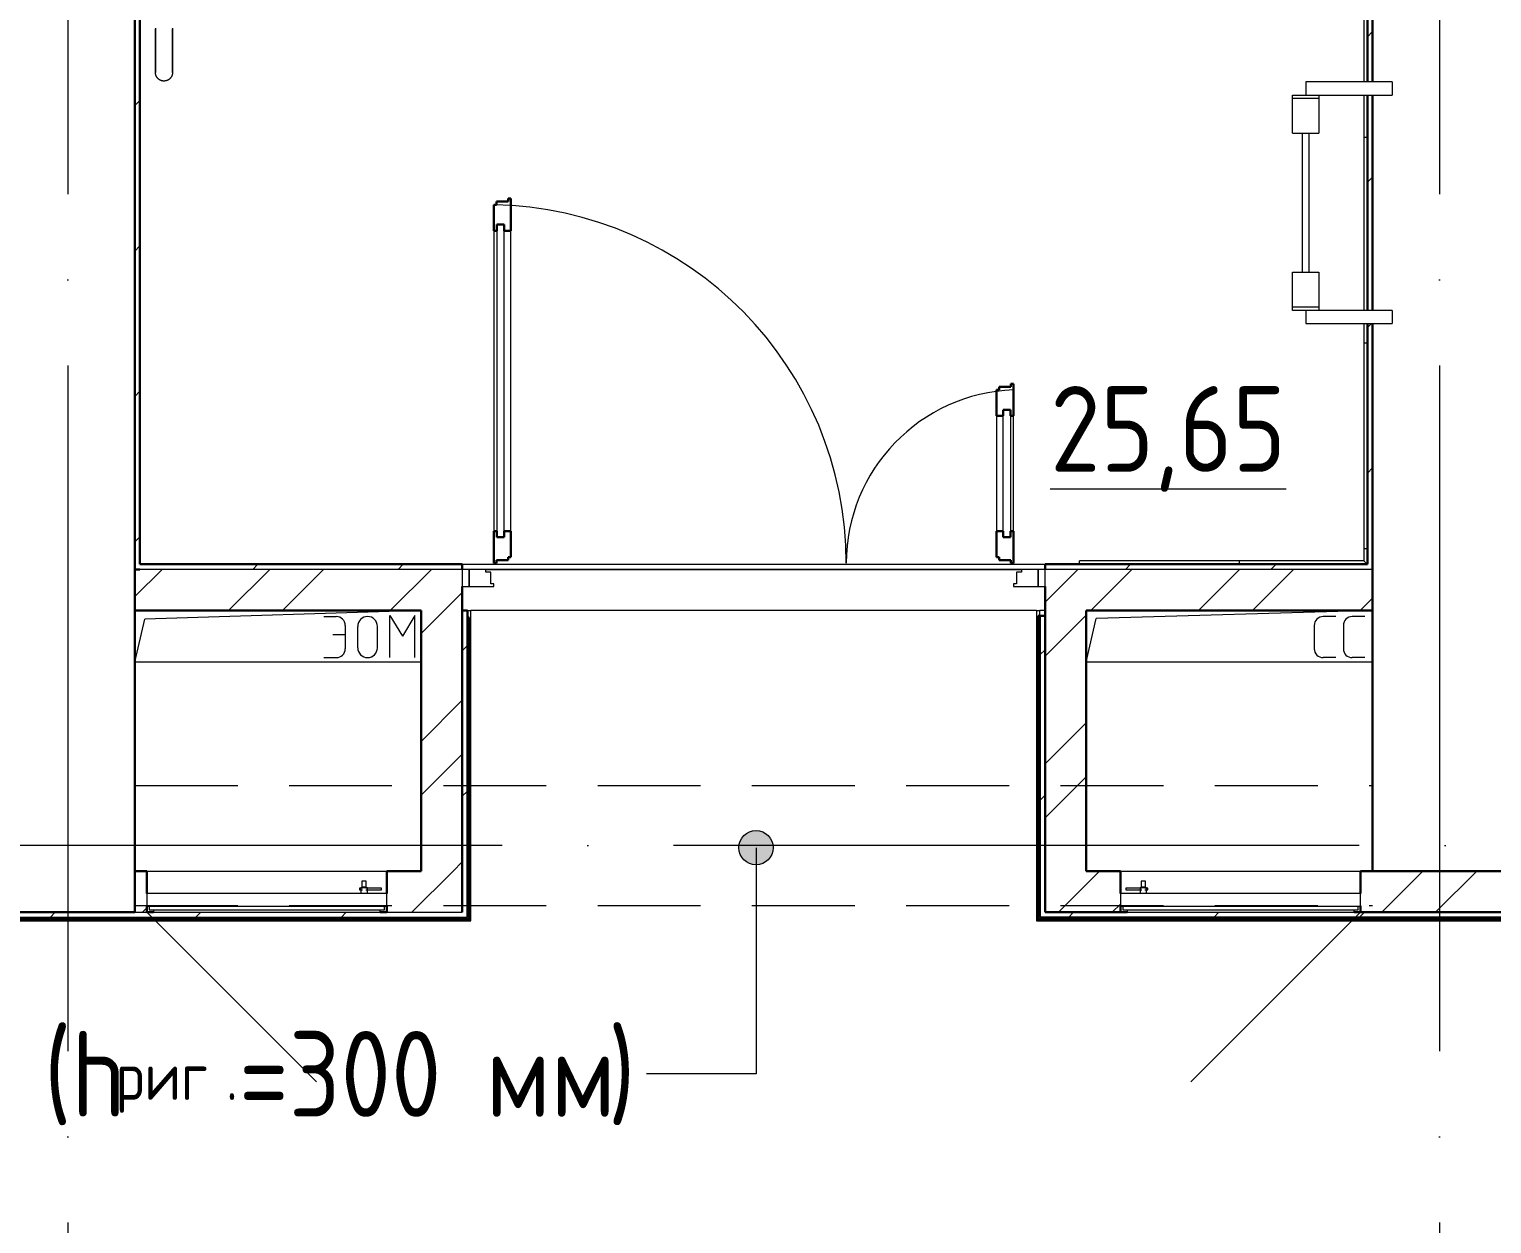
# Model space of a CAD drawing. Header units: millimetres. Extents: x -88595 to 880822, y -1054509 to -148035.
# Drawn here: x 427750 to 432016, y -275356 to -271871 of the extents above; entities that cross this region are included whole.
import ezdxf

# ---------------------------------------------------------------- set-up
doc = ezdxf.new("R2010")
doc.units = ezdxf.units.MM
doc.linetypes.add('ADSK_Линия сетки', pattern=[25, 20, -2.5, 0, -2.5])
doc.linetypes.add('ADSK_Сверху', pattern=[4.5, 3, -1.5])
for name, color, linetype, lineweight in [('Аннотация', 7, 'Continuous', 20), ('Двери', 7, 'Continuous', 9), ('Лестницы', 7, 'Continuous', 9), ('Линии', 7, 'Continuous', 9), ('Марки помещений', 7, 'Continuous', 20), ('Оборудование', 7, 'Continuous', 18), ('Ограждение', 7, 'Continuous', 9), ('Оси', 7, 'Continuous', 9), ('Перекрытие', 7, 'Continuous', 18), ('Стены внутренние', 7, 'Continuous', 18), ('Стены наружные', 7, 'Continuous', 18), ('Стены штриховка', 7, 'Continuous', 9)]:
    doc.layers.add(name, color=color, linetype=linetype, lineweight=lineweight)
doc.layers.add('Двери открывание', color=7, linetype='Continuous', lineweight=9, true_color=0xc0c0c0)
doc.styles.add('GOST Common_2', font='GOST_Common.ttf', dxfattribs={"width": 0.9, "height": 350})
doc.styles.add('GOST Common_3', font='GOST_Common.ttf', dxfattribs={"width": 0.9, "height": 2.5})
pattern_1 = [(0, (429479.9, 663813.6), (0, 600), []), (90, (429479.9, 663813.6), (-600, 4e-14), [])]

# ---------------------------------------------------------------- blocks, each defined once
blk = doc.blocks.new('3 этаж')
at = {"layer": 'Аннотация', "lineweight": 9}
h = blk.add_hatch(color=256, dxfattribs=at)
edge = h.paths.add_edge_path()
edge.add_arc((441750.7, 652167.1), 50, 0, 360)
at = {"layer": 'Ограждение'}
h = blk.add_hatch(dxfattribs=at)
h.set_pattern_fill('FP_24', color=256, style=0, pattern_type=2)
h.set_pattern_definition(pattern_1)
h.paths.add_polyline_path([(443533.9, 652993.9), (443533.9, 653696.7), (443523.9, 653696.7), (443523.9, 653003.9)])
h.paths.add_polyline_path([(443533.9, 653734.8), (443533.9, 654363), (443523.9, 654363), (443523.9, 653734.8)])
h.paths.add_polyline_path([(443523.9, 654401.1), (443533.9, 654401.1), (443533.9, 654928.9), (443523.9, 654928.9), (443523.9, 654834.1)])
h = blk.add_hatch(dxfattribs=at)
h.set_pattern_fill('FP_25', color=256, style=0, pattern_type=2)
h.set_pattern_definition(pattern_1)
h.paths.add_polyline_path([(442693.9, 652993.9), (443533.9, 652993.9), (443523.9, 653003.9), (442693.9, 653003.9)])
at = {"lineweight": 18}
for p, q in [((439938.9, 652708.9), (439968.5, 652833.9)), ((440773.9, 652858.9), (439968.5, 652833.9)), ((440489.9, 652841.6), (440526.4, 652841.6)), ((440682.9, 652844.2), (440719.5, 652784.2)), ((440682.9, 652721.6), (440682.9, 652844.2)), ((440756, 652844.2), (440719.5, 652784.2)), ((440756, 652721.6), (440756, 652844.2)), ((442713.9, 652708.9), (442742.9, 652836)), ((443548.9, 652858.9), (442742.9, 652836)), ((443441.4, 652841.6), (443404.9, 652841.6)), ((443526.4, 652841.6), (443489.9, 652841.6)), ((440516, 652789.4), (440552.5, 652789.4)), ((440552.5, 652815.5), (440552.5, 652747.7)), ((440589, 652750.3), (440589, 652812.9)), ((440646.4, 652750.3), (440646.4, 652812.9)), ((443378.8, 652815.5), (443378.8, 652747.7)), ((443463.8, 652815.5), (443463.8, 652747.7)), ((440773.9, 652708.9), (439938.9, 652708.9)), ((440489.9, 652721.6), (440526.4, 652721.6)), ((443548.9, 652708.9), (442713.9, 652708.9)), ((443441.4, 652721.6), (443404.9, 652721.6)), ((443526.4, 652721.6), (443489.9, 652721.6))]:
    blk.add_line(p, q, dxfattribs=at)
for centre, radius, start, end in [((440526.4, 652815.5), 26.1, 0, 90), ((440617.7, 652812.9), 28.7, 0, 180), ((443404.9, 652815.5), 26.1, 90, 180), ((443489.9, 652815.5), 26.1, 90, 180), ((440526.4, 652747.7), 26.1, 270, 0), ((440617.7, 652750.3), 28.7, 180, 0), ((443404.9, 652747.7), 26.1, 180, 270), ((443489.9, 652747.7), 26.1, 180, 270)]:
    blk.add_arc(centre, radius, start, end, dxfattribs=at)
at = {"layer": 'Аннотация', "lineweight": 9}
for p, q in [((441750.7, 652167.1), (441750.7, 651507.2)), ((441438, 651507.2), (441431.6, 651507.2)), ((441750.7, 651507.2), (441438, 651507.2))]:
    blk.add_line(p, q, dxfattribs=at)
blk.add_circle((441750.7, 652167.1), 50, dxfattribs=at)
at = {"layer": 'Двери', "lineweight": 30}
for p, q in [((441035.9, 654060.9), (441027.9, 654060.9)), ((441027.9, 654060.9), (441027.9, 654051.9)), ((441035.9, 653966.9), (441035.9, 654060.9)), ((440993.9, 654042.9), (440985.9, 654042.9)), ((440985.9, 654042.9), (440985.9, 653966.9)), ((441027.9, 654051.9), (440993.9, 654051.9)), ((440993.9, 654051.9), (440993.9, 654042.9)), ((440994.9, 653984.9), (440994.9, 653966.9)), ((441015.9, 653984.9), (440994.9, 653984.9)), ((441015.9, 653966.9), (441015.9, 653984.9)), ((440994.9, 653966.9), (440985.9, 653966.9)), ((441035.9, 653966.9), (441015.9, 653966.9)), ((442459.9, 653502.9), (442451.9, 653502.9)), ((442451.9, 653502.9), (442451.9, 653426.9)), ((442493.9, 653511.9), (442459.9, 653511.9)), ((442459.9, 653511.9), (442459.9, 653502.9)), ((442501.9, 653520.9), (442493.9, 653520.9)), ((442493.9, 653520.9), (442493.9, 653511.9)), ((442501.9, 653426.9), (442501.9, 653520.9)), ((442451.9, 653426.9), (442471.9, 653426.9)), ((442471.9, 653426.9), (442471.9, 653444.9)), ((442471.9, 653444.9), (442492.9, 653444.9)), ((442492.9, 653444.9), (442492.9, 653426.9)), ((442492.9, 653426.9), (442501.9, 653426.9)), ((440985.9, 653090.9), (440985.9, 652996.9)), ((440994.9, 653090.9), (440985.9, 653090.9)), ((440994.9, 653072.9), (440994.9, 653090.9)), ((441015.9, 653090.9), (441015.9, 653072.9)), ((441035.9, 653090.9), (441015.9, 653090.9)), ((441035.9, 653014.9), (441035.9, 653090.9)), ((442451.9, 653090.9), (442451.9, 653014.9)), ((442451.9, 653090.9), (442471.9, 653090.9)), ((442471.9, 653090.9), (442471.9, 653072.9)), ((442492.9, 653090.9), (442501.9, 653090.9)), ((442492.9, 653072.9), (442492.9, 653090.9)), ((442501.9, 652996.9), (442501.9, 653090.9)), ((441015.9, 653072.9), (440994.9, 653072.9)), ((442471.9, 653072.9), (442492.9, 653072.9)), ((440985.9, 652996.9), (440993.9, 652996.9)), ((440993.9, 652996.9), (440993.9, 653005.9)), ((440993.9, 653005.9), (441027.9, 653005.9)), ((441027.9, 653005.9), (441027.9, 653014.9)), ((441027.9, 653014.9), (441035.9, 653014.9)), ((442451.9, 653014.9), (442459.9, 653014.9)), ((442459.9, 653014.9), (442459.9, 653005.9)), ((442459.9, 653005.9), (442493.9, 653005.9)), ((442493.9, 653005.9), (442493.9, 652996.9)), ((442493.9, 652996.9), (442501.9, 652996.9))]:
    blk.add_line(p, q, dxfattribs=at)
at = {"layer": 'Двери'}
for p, q in [((440994.9, 653984.9), (440994.9, 653072.9)), ((441015.9, 653984.9), (440994.9, 653984.9)), ((441015.9, 653072.9), (441015.9, 653984.9)), ((440985.9, 653966.9), (440985.9, 653090.9)), ((441035.9, 653090.9), (441035.9, 653966.9)), ((442451.9, 653426.9), (442451.9, 653090.9)), ((442471.9, 653072.9), (442471.9, 653444.9)), ((442471.9, 653444.9), (442492.9, 653444.9)), ((442492.9, 653444.9), (442492.9, 653072.9)), ((442501.9, 653090.9), (442501.9, 653426.9)), ((440994.9, 653072.9), (441015.9, 653072.9)), ((442492.9, 653072.9), (442471.9, 653072.9)), ((440893.9, 652978.9), (440893.9, 652928.9)), ((440913.9, 652978.9), (440893.9, 652978.9)), ((440913.9, 652928.9), (440913.9, 652978.9)), ((440962.9, 652978.9), (440913.9, 652978.9)), ((440913.9, 652978.9), (440913.9, 652928.9)), ((440962.9, 652970.9), (440962.9, 652978.9)), ((440976.9, 652970.9), (440962.9, 652970.9)), ((440976.9, 652936.9), (440976.9, 652970.9)), ((442524.9, 652970.9), (442510.9, 652970.9)), ((442510.9, 652970.9), (442510.9, 652936.9)), ((442524.9, 652978.9), (442524.9, 652970.9)), ((442573.9, 652978.9), (442524.9, 652978.9)), ((442593.9, 652978.9), (442573.9, 652978.9)), ((442573.9, 652978.9), (442573.9, 652928.9)), ((442573.9, 652928.9), (442573.9, 652978.9)), ((442593.9, 652928.9), (442593.9, 652978.9)), ((440893.9, 652928.9), (440913.9, 652928.9)), ((440913.9, 652928.9), (440985.9, 652928.9)), ((440985.9, 652936.9), (440976.9, 652936.9)), ((440985.9, 652928.9), (440985.9, 652936.9)), ((442510.9, 652936.9), (442501.9, 652936.9)), ((442501.9, 652936.9), (442501.9, 652928.9)), ((442501.9, 652928.9), (442573.9, 652928.9)), ((442573.9, 652928.9), (442593.9, 652928.9))]:
    blk.add_line(p, q, dxfattribs=at)
at = {"layer": 'Двери открывание'}
for centre, radius, start, end in [((440967.9, 652996.9), 1046, 0, 89.014), ((442519.9, 652996.9), 506, 92.0386, 180)]:
    blk.add_arc(centre, radius, start, end, dxfattribs=at)
at = {"layer": 'Лестницы'}
blk.add_line((440962.9, 652978.9), (442524.9, 652978.9), dxfattribs=at)
at = {"layer": 'Линии', "linetype": 'ADSK_Сверху', "ltscale": 100}
for p, q in [((439938.9, 652348.9), (443548.9, 652348.9)), ((439938.9, 651998.9), (443548.9, 651998.9))]:
    blk.add_line(p, q, dxfattribs=at)
at = {"layer": 'Оборудование'}
for p, q in [((443606.6, 654401.1), (443353.9, 654401.1)), ((443353.9, 654401.1), (443353.9, 654363)), ((443606.6, 654401.1), (443606.6, 654363)), ((443315.8, 654353), (443315.8, 654363)), ((443315.8, 654363), (443392, 654363)), ((443392, 654363), (443606.6, 654363)), ((443392, 654363), (443392, 654353)), ((443315.8, 654251.4), (443315.8, 654353)), ((443392, 654353), (443315.8, 654353)), ((443392, 654353), (443392, 654251.4)), ((443315.8, 654251.4), (443392, 654251.4)), ((443343.9, 654251.4), (443343.9, 653846.4)), ((443363.9, 653846.4), (443363.9, 654251.4)), ((443315.8, 653744.8), (443315.8, 653846.4)), ((443315.8, 653846.4), (443392, 653846.4)), ((443392, 653846.4), (443392, 653744.8)), ((443315.8, 653734.8), (443315.8, 653744.8)), ((443315.8, 653744.8), (443392, 653744.8)), ((443392, 653734.8), (443315.8, 653734.8)), ((443353.9, 653734.8), (443353.9, 653696.7)), ((443392, 653744.8), (443392, 653734.8)), ((443606.6, 653734.8), (443392, 653734.8)), ((443606.6, 653734.8), (443606.6, 653696.7)), ((443353.9, 653696.7), (443606.6, 653696.7)), ((440601.3, 652051.7), (440599.3, 652049.8)), ((440601.3, 652069.2), (440601.3, 652051.7)), ((440613.5, 652069.2), (440601.3, 652069.2)), ((440613.5, 652051.7), (440601.3, 652051.7)), ((440613.5, 652051.7), (440613.5, 652069.2)), ((440615.5, 652049.8), (440613.5, 652051.7)), ((442874.3, 652051.7), (442872.3, 652049.8)), ((442874.3, 652069.2), (442874.3, 652051.7)), ((442886.5, 652069.2), (442874.3, 652069.2)), ((442886.5, 652051.7), (442874.3, 652051.7)), ((442886.5, 652051.7), (442886.5, 652069.2)), ((442888.5, 652049.8), (442886.5, 652051.7)), ((439973.9, 652033.9), (439973.9, 651997.5)), ((440673.9, 652033.9), (439973.9, 652033.9)), ((440602.6, 652049.2), (440594.3, 652049.2)), ((440594.3, 652049.2), (440594.3, 652044.2)), ((440594.3, 652044.2), (440602.6, 652044.2)), ((440597.8, 652049.8), (440597.8, 652033.9)), ((440617.1, 652049.8), (440597.8, 652049.8)), ((440658.1, 652049.2), (440612.2, 652049.2)), ((440612.2, 652044.2), (440658.1, 652044.2)), ((440617.1, 652033.9), (440617.1, 652049.8)), ((440658.1, 652044.2), (440658.1, 652049.2)), ((440673.9, 651997.5), (440673.9, 652033.9)), ((442813.9, 652033.9), (442813.9, 651997.5)), ((443513.9, 652033.9), (442813.9, 652033.9)), ((442829.8, 652049.2), (442829.8, 652044.2)), ((442875.6, 652049.2), (442829.8, 652049.2)), ((442829.8, 652044.2), (442875.6, 652044.2)), ((442870.8, 652049.8), (442870.8, 652033.9)), ((442890.1, 652049.8), (442870.8, 652049.8)), ((442893.5, 652049.2), (442885.2, 652049.2)), ((442885.2, 652044.2), (442893.5, 652044.2)), ((442890.1, 652033.9), (442890.1, 652049.8)), ((442893.5, 652044.2), (442893.5, 652049.2)), ((443513.9, 651997.5), (443513.9, 652033.9)), ((439973.9, 651978.9), (440468.9, 651483.9)), ((439974.8, 651996.6), (440673, 651996.6)), ((439980.9, 651996.6), (439980.9, 651986.8)), ((439981.9, 651985.9), (440665.9, 651985.9)), ((439992.9, 651984.3), (439992.9, 651978.9)), ((439992.9, 651978.9), (440654.9, 651978.9)), ((440654.9, 651978.9), (440654.9, 651984.3)), ((440666.9, 651986.8), (440666.9, 651996.6)), ((442814.8, 651996.6), (443513, 651996.6)), ((442820.9, 651996.6), (442820.9, 651986.8)), ((442821.9, 651985.9), (443505.9, 651985.9)), ((442832.9, 651984.3), (442832.9, 651978.9)), ((442832.9, 651978.9), (443494.9, 651978.9)), ((443513.9, 651978.9), (443018.9, 651483.9)), ((443494.9, 651978.9), (443494.9, 651984.3)), ((443506.9, 651986.8), (443506.9, 651996.6))]:
    blk.add_line(p, q, dxfattribs=at)
for points, knots in [([(439973.9, 651997.5), (439973.9, 651997.4), (439973.9, 651997.2), (439974, 651997), (439974.2, 651996.8), (439974.3, 651996.7), (439974.5, 651996.6), (439974.6, 651996.6), (439974.7, 651996.6), (439974.8, 651996.6)], [-1, -1, -1, -1, -0.833333, -0.666667, -0.5, -0.333333, -0.25, -0.166667, 0, 0, 0, 0]), ([(439980.9, 651986.8), (439980.9, 651986.7), (439980.9, 651986.6), (439981, 651986.4), (439981.1, 651986.2), (439981.3, 651986.1), (439981.4, 651986), (439981.5, 651985.9), (439981.6, 651985.9), (439981.8, 651985.9), (439981.9, 651985.9)], [-1, -1, -1, -1, -0.833333, -0.666667, -0.541667, -0.416667, -0.333333, -0.25, -0.166667, 0, 0, 0, 0]), ([(439991.4, 651985.9), (439991.5, 651985.9), (439991.7, 651985.8), (439992, 651985.7), (439992.1, 651985.7), (439992.3, 651985.5), (439992.5, 651985.4), (439992.6, 651985.3), (439992.7, 651985.1), (439992.8, 651984.9), (439992.9, 651984.7), (439992.9, 651984.5), (439992.9, 651984.3)], [-1, -1, -1, -1, -0.833333, -0.75, -0.666667, -0.583333, -0.5, -0.416667, -0.333333, -0.25, -0.166667, 0, 0, 0, 0]), ([(440654.9, 651984.3), (440654.9, 651984.5), (440654.9, 651984.7), (440655, 651984.9), (440655.1, 651985.1), (440655.2, 651985.3), (440655.3, 651985.4), (440655.5, 651985.5), (440655.7, 651985.7), (440655.8, 651985.7), (440656.1, 651985.8), (440656.3, 651985.9), (440656.4, 651985.9)], [0, 0, 0, 0, 0.166667, 0.25, 0.333333, 0.416667, 0.5, 0.583333, 0.666667, 0.75, 0.833333, 1, 1, 1, 1]), ([(440665.9, 651985.9), (440666, 651985.9), (440666.2, 651985.9), (440666.3, 651985.9), (440666.4, 651986), (440666.5, 651986.1), (440666.7, 651986.2), (440666.8, 651986.4), (440666.9, 651986.6), (440666.9, 651986.7), (440666.9, 651986.8)], [0, 0, 0, 0, 0.166667, 0.25, 0.333333, 0.416667, 0.541667, 0.666667, 0.833333, 1, 1, 1, 1]), ([(440673, 651996.6), (440673.1, 651996.6), (440673.2, 651996.6), (440673.3, 651996.6), (440673.5, 651996.7), (440673.6, 651996.8), (440673.8, 651997), (440673.9, 651997.2), (440673.9, 651997.4), (440673.9, 651997.5)], [0, 0, 0, 0, 0.166667, 0.25, 0.333333, 0.5, 0.666667, 0.833333, 1, 1, 1, 1]), ([(442813.9, 651997.5), (442813.9, 651997.4), (442813.9, 651997.2), (442814, 651997), (442814.1, 651996.9), (442814.3, 651996.7), (442814.4, 651996.6), (442814.6, 651996.6), (442814.7, 651996.6), (442814.8, 651996.6)], [0, 0, 0, 0, 0.166667, 0.333333, 0.458333, 0.583333, 0.708333, 0.833333, 1, 1, 1, 1]), ([(442820.9, 651986.8), (442820.9, 651986.7), (442820.9, 651986.6), (442821, 651986.4), (442821.1, 651986.2), (442821.3, 651986.1), (442821.4, 651986), (442821.5, 651985.9), (442821.6, 651985.9), (442821.8, 651985.9), (442821.9, 651985.9)], [0, 0, 0, 0, 0.166667, 0.333333, 0.458333, 0.583333, 0.666667, 0.75, 0.833333, 1, 1, 1, 1]), ([(442831.4, 651985.9), (442831.5, 651985.9), (442831.7, 651985.8), (442832, 651985.7), (442832.1, 651985.7), (442832.3, 651985.5), (442832.5, 651985.4), (442832.6, 651985.3), (442832.7, 651985.1), (442832.8, 651984.9), (442832.9, 651984.7), (442832.9, 651984.5), (442832.9, 651984.3)], [0, 0, 0, 0, 0.166667, 0.25, 0.333333, 0.416667, 0.5, 0.583333, 0.666667, 0.75, 0.833333, 1, 1, 1, 1]), ([(443494.9, 651984.3), (443494.9, 651984.5), (443494.9, 651984.7), (443495, 651984.9), (443495.1, 651985.1), (443495.2, 651985.3), (443495.3, 651985.4), (443495.5, 651985.5), (443495.7, 651985.7), (443495.8, 651985.7), (443496.1, 651985.8), (443496.3, 651985.9), (443496.4, 651985.9)], [-1, -1, -1, -1, -0.833333, -0.75, -0.666667, -0.583333, -0.5, -0.416667, -0.333333, -0.25, -0.166667, 0, 0, 0, 0]), ([(443505.9, 651985.9), (443506, 651985.9), (443506.2, 651985.9), (443506.3, 651985.9), (443506.4, 651986), (443506.5, 651986.1), (443506.7, 651986.2), (443506.8, 651986.4), (443506.9, 651986.6), (443506.9, 651986.7), (443506.9, 651986.8)], [-1, -1, -1, -1, -0.833333, -0.75, -0.666667, -0.583333, -0.458333, -0.333333, -0.166667, 0, 0, 0, 0]), ([(443513, 651996.6), (443513.1, 651996.6), (443513.2, 651996.6), (443513.4, 651996.6), (443513.5, 651996.7), (443513.7, 651996.9), (443513.8, 651997), (443513.9, 651997.2), (443513.9, 651997.4), (443513.9, 651997.5)], [-1, -1, -1, -1, -0.833333, -0.75, -0.583333, -0.458333, -0.333333, -0.166667, 0, 0, 0, 0])]:
    blk.add_open_spline(points, degree=3, knots=knots, dxfattribs=at)
at = {"layer": 'Ограждение'}
for p, q in [((443523.9, 654928.9), (443523.9, 654400.9)), ((443523.9, 654363), (443523.9, 653734.6)), ((443523.9, 653696.7), (443523.9, 653003.9)), ((442693.9, 652993.9), (442693.9, 653003.9)), ((443523.9, 653003.9), (442693.9, 653003.9)), ((443523.9, 653003.9), (443533.9, 652993.9)), ((440908.9, 652858.9), (440918.9, 652858.9)), ((440918.9, 651953.9), (440918.9, 652858.9)), ((442568.9, 652858.9), (442578.9, 652858.9)), ((442568.9, 652858.9), (442568.9, 651953.9)), ((442578.9, 652843.9), (442578.9, 652858.9)), ((438548.9, 651953.9), (440918.9, 651953.9)), ((440918.9, 651953.9), (440913.9, 651958.9)), ((442568.9, 651953.9), (442573.9, 651958.9)), ((442568.9, 651953.9), (444710.3, 651953.9))]:
    blk.add_line(p, q, dxfattribs=at)
at = {"layer": 'Ограждение', "flags": 128}
for points in [[(439998.9, 654558.4), (439998.9, 654551), (439998.9, 654543.7), (439998.9, 654536.5), (439998.9, 654529.5), (439998.9, 654522.6), (439998.9, 654515.9), (439998.9, 654509.4), (439998.9, 654503.1), (439998.9, 654497), (439998.9, 654491.1), (439998.9, 654485.4), (439998.9, 654479.9), (439998.9, 654474.7), (439998.9, 654469.7), (439998.9, 654465), (439998.9, 654460.6), (439998.9, 654456.4), (439998.9, 654452.5), (439998.9, 654448.8), (439998.9, 654445.5), (439998.9, 654442.5), (439998.9, 654439.7), (439998.9, 654437.3), (439998.9, 654435.1), (439998.9, 654433.3), (439998.9, 654431.8), (439998.9, 654430.6), (439998.9, 654429.7), (439998.9, 654429.1), (439998.9, 654428.9), (439998.9, 654428.9)], [(439998.9, 654428.9), (439998.9, 654429), (439998.9, 654429.5), (439998.9, 654430.3), (439998.9, 654431.4), (439998.9, 654432.8), (439998.9, 654434.6), (439998.9, 654436.6), (439998.9, 654439), (439998.9, 654441.7), (439998.9, 654444.6), (439998.9, 654447.9), (439998.9, 654451.5), (439998.9, 654455.3), (439998.9, 654459.4), (439998.9, 654463.8), (439998.9, 654468.4), (439998.9, 654473.3), (439998.9, 654478.5), (439998.9, 654483.9), (439998.9, 654489.5), (439998.9, 654495.4), (439998.9, 654501.4), (439998.9, 654507.7), (439998.9, 654514.2), (439998.9, 654520.8), (439998.9, 654527.6), (439998.9, 654534.6), (439998.9, 654541.7), (439998.9, 654549), (439998.9, 654556.4)], [(440048.9, 654558.4), (440048.9, 654551), (440048.9, 654543.7), (440048.9, 654536.5), (440048.9, 654529.5), (440048.9, 654522.6), (440048.9, 654515.9), (440048.9, 654509.4), (440048.9, 654503.1), (440048.9, 654497), (440048.9, 654491.1), (440048.9, 654485.4), (440048.9, 654479.9), (440048.9, 654474.7), (440048.9, 654469.7), (440048.9, 654465), (440048.9, 654460.6), (440048.9, 654456.4), (440048.9, 654452.5), (440048.9, 654448.8), (440048.9, 654445.5), (440048.9, 654442.5), (440048.9, 654439.7), (440048.9, 654437.3), (440048.9, 654435.1), (440048.9, 654433.3), (440048.9, 654431.8), (440048.9, 654430.6), (440048.9, 654429.7), (440048.9, 654429.1), (440048.9, 654428.9), (440048.9, 654428.9)], [(440048.9, 654428.9), (440048.9, 654429), (440048.9, 654429.5), (440048.9, 654430.3), (440048.9, 654431.4), (440048.9, 654432.8), (440048.9, 654434.6), (440048.9, 654436.6), (440048.9, 654439), (440048.9, 654441.7), (440048.9, 654444.6), (440048.9, 654447.9), (440048.9, 654451.5), (440048.9, 654455.3), (440048.9, 654459.4), (440048.9, 654463.8), (440048.9, 654468.4), (440048.9, 654473.3), (440048.9, 654478.5), (440048.9, 654483.9), (440048.9, 654489.5), (440048.9, 654495.4), (440048.9, 654501.4), (440048.9, 654507.7), (440048.9, 654514.2), (440048.9, 654520.8), (440048.9, 654527.6), (440048.9, 654534.6), (440048.9, 654541.7), (440048.9, 654549), (440048.9, 654556.4)], [(440023.9, 654403.9), (440022.9, 654403.9), (440021.9, 654403.9), (440020.9, 654404), (440019.9, 654404.2), (440018.9, 654404.4), (440018, 654404.6), (440017, 654404.8), (440016, 654405.1), (440015.1, 654405.5), (440014.2, 654405.8), (440013.3, 654406.2), (440012.4, 654406.7), (440011.5, 654407.2), (440010.6, 654407.7), (440009.8, 654408.2), (440009, 654408.8), (440008.2, 654409.4), (440007.4, 654410.1), (440006.7, 654410.7), (440006, 654411.4), (440005.3, 654412.2), (440004.6, 654412.9), (440004, 654413.7), (440003.4, 654414.5), (440002.9, 654415.4), (440002.3, 654416.2), (440001.9, 654417.1), (440001.4, 654418), (440001, 654418.9), (440000.6, 654419.8), (440000.3, 654420.7), (440000, 654421.7), (439999.7, 654422.7), (439999.5, 654423.6), (439999.3, 654424.6), (439999.1, 654425.6), (439999, 654426.6), (439998.9, 654427.6), (439998.9, 654428.6), (439998.9, 654428.9)], [(440048.9, 654428.9), (440048.9, 654427.9), (440048.8, 654426.9), (440048.7, 654425.9), (440048.6, 654424.9), (440048.4, 654423.9), (440048.2, 654422.9), (440047.9, 654422), (440047.6, 654421), (440047.3, 654420.1), (440046.9, 654419.1), (440046.5, 654418.2), (440046.1, 654417.3), (440045.6, 654416.4), (440045.1, 654415.6), (440044.5, 654414.7), (440044, 654413.9), (440043.3, 654413.1), (440042.7, 654412.4), (440042, 654411.6), (440041.3, 654410.9), (440040.6, 654410.2), (440039.8, 654409.6), (440039, 654409), (440038.2, 654408.4), (440037.4, 654407.8), (440036.6, 654407.3), (440035.7, 654406.8), (440034.8, 654406.4), (440033.9, 654405.9), (440033, 654405.6), (440032, 654405.2), (440031.1, 654404.9), (440030.1, 654404.6), (440029.1, 654404.4), (440028.2, 654404.2), (440027.2, 654404.1), (440026.2, 654404), (440025.2, 654403.9), (440024.2, 654403.9), (440023.9, 654403.9)]]:
    blk.add_lwpolyline(points, dxfattribs=at)
at = {"layer": 'Оси', "linetype": 'ADSK_Линия сетки', "ltscale": 100}
for p, q in [((439743.9, 661073.9), (439743.9, 629947.7)), ((443743.9, 661073.9), (443743.9, 629947.7)), ((466011.2, 652173.9), (389071.6, 652173.9))]:
    blk.add_line(p, q, dxfattribs=at)
at = {"layer": 'Перекрытие', "color": 49, "true_color": 0x464646}
for p, q in [((440773.9, 652708.9), (439938.9, 652708.9)), ((443548.9, 652708.9), (442713.9, 652708.9))]:
    blk.add_line(p, q, dxfattribs=at)
at = {"layer": 'Стены внутренние', "lineweight": 30}
for p, q in [((443548.9, 654363), (443548.9, 653734.7)), ((439938.9, 651978.9), (439938.9, 652858.9)), ((443548.9, 652858.9), (443548.9, 652098.9)), ((443548.9, 652098.9), (443938.9, 652098.9))]:
    blk.add_line(p, q, dxfattribs=at)
at = {"layer": 'Стены наружные', "lineweight": 30}
for p, q in [((439938.9, 652858.9), (439938.9, 660173.9)), ((439953.9, 652993.9), (439953.9, 660158.9)), ((443533.9, 654400.9), (443533.9, 660158.9)), ((443548.9, 654401), (443548.9, 659575.9)), ((443533.9, 653734.6), (443533.9, 654363)), ((443533.9, 652993.9), (443533.9, 653696.7)), ((443548.9, 652858.9), (443548.9, 653696.7)), ((440893.9, 652993.9), (439953.9, 652993.9)), ((440893.9, 652978.9), (440893.9, 652993.9)), ((443533.9, 652993.9), (442593.9, 652993.9)), ((442593.9, 652993.9), (442593.9, 652978.9)), ((439953.9, 652978.9), (439938.9, 652978.9)), ((440893.9, 652928.9), (440893.9, 651978.9)), ((442593.9, 651978.9), (442593.9, 652928.9)), ((439938.9, 652858.9), (440773.9, 652858.9)), ((440773.9, 652858.9), (440773.9, 652098.9)), ((440908.9, 652858.9), (440893.9, 652858.9)), ((440908.9, 652858.9), (440908.9, 651963.9)), ((440913.9, 652838.9), (440908.9, 652838.9)), ((440913.9, 651958.9), (440913.9, 652838.9)), ((442593.9, 652843.9), (442573.9, 652843.9)), ((442573.9, 652843.9), (442573.9, 651958.9)), ((442578.9, 652843.9), (442578.9, 651963.9)), ((442713.9, 652858.9), (443548.9, 652858.9)), ((442713.9, 652098.9), (442713.9, 652858.9)), ((439973.9, 652098.9), (439938.9, 652098.9)), ((439938.9, 652098.9), (439938.9, 651978.9)), ((439973.9, 652033.9), (439973.9, 652098.9)), ((440773.9, 652098.9), (440673.9, 652098.9)), ((440673.9, 652098.9), (440673.9, 652033.9)), ((442813.9, 652098.9), (442713.9, 652098.9)), ((442813.9, 652033.9), (442813.9, 652098.9)), ((443548.9, 652098.9), (443513.9, 652098.9)), ((443513.9, 652098.9), (443513.9, 652033.9)), ((439938.9, 651978.9), (439548.9, 651978.9)), ((439973.9, 651978.9), (439973.9, 651997.2)), ((439992.9, 651978.9), (439973.9, 651978.9)), ((440673.9, 651978.9), (440654.9, 651978.9)), ((440673.9, 651997.2), (440673.9, 651978.9)), ((442832.9, 651978.9), (442593.9, 651978.9)), ((442813.9, 651978.9), (442813.9, 651997.2)), ((446528.9, 651978.9), (443494.9, 651978.9)), ((443513.9, 651997.2), (443513.9, 651978.9)), ((438538.9, 651958.9), (440913.9, 651958.9)), ((442573.9, 651958.9), (446548.9, 651958.9)), ((442578.9, 651963.9), (446543.9, 651963.9))]:
    blk.add_line(p, q, dxfattribs=at)
at = {"layer": 'Стены наружные', "linetype": 'Continuous', "lineweight": 9}
for p, q in [((443533.9, 654533.1), (443548.9, 654548.1)), ((439938.9, 654332.2), (439953.9, 654347.2)), ((443533.9, 654108.8), (443548.9, 654123.8)), ((439938.9, 653907.9), (439953.9, 653922.9)), ((443533.9, 653684.6), (443546, 653696.7)), ((439938.9, 653483.7), (439953.9, 653498.7)), ((443533.9, 653260.3), (443548.9, 653275.3)), ((439938.9, 653059.4), (439953.9, 653074.4)), ((440282.6, 652978.9), (440297.6, 652993.9)), ((440706.9, 652978.9), (440721.9, 652993.9)), ((442828.2, 652978.9), (442843.2, 652993.9)), ((443252.5, 652978.9), (443267.5, 652993.9)), ((439938.9, 652899.6), (440018.2, 652978.9)), ((440212.5, 652858.9), (440332.5, 652978.9)), ((440369.6, 652858.9), (440489.6, 652978.9)), ((440683.9, 652858.9), (440803.9, 652978.9)), ((442593.9, 652883), (442689.8, 652978.9)), ((442726.9, 652858.9), (442846.9, 652978.9)), ((443041.2, 652858.9), (443161.2, 652978.9)), ((443198.4, 652858.9), (443318.4, 652978.9)), ((440773.9, 652791.7), (440893.9, 652911.7)), ((443512.7, 652858.9), (443548.9, 652895.1)), ((440908.9, 652827.3), (440913.9, 652832.3)), ((442593.9, 652725.8), (442713.9, 652845.8)), ((442573.9, 652795.3), (442578.9, 652800.3)), ((440893.9, 652741.6), (440908.9, 652756.6)), ((440908.9, 652756.6), (440913.9, 652761.6)), ((442578.9, 652729.6), (442593.9, 652744.6)), ((440908.9, 652685.9), (440913.9, 652690.9)), ((442573.9, 652724.6), (442578.9, 652729.6)), ((442573.9, 652653.9), (442578.9, 652658.9)), ((440908.9, 652615.2), (440913.9, 652620.2)), ((440773.9, 652477.4), (440893.9, 652597.4)), ((442573.9, 652583.1), (442578.9, 652588.1)), ((440908.9, 652544.5), (440913.9, 652549.5)), ((442593.9, 652411.5), (442713.9, 652531.5)), ((440908.9, 652473.8), (440913.9, 652478.8)), ((442573.9, 652512.4), (442578.9, 652517.4)), ((440773.9, 652320.2), (440893.9, 652440.2)), ((442573.9, 652441.7), (442578.9, 652446.7)), ((440908.9, 652403.1), (440913.9, 652408.1)), ((442573.9, 652371), (442578.9, 652376)), ((442593.9, 652254.4), (442713.9, 652374.4)), ((440893.9, 652317.4), (440908.9, 652332.4)), ((440908.9, 652332.4), (440913.9, 652337.4)), ((442578.9, 652305.3), (442593.9, 652320.3)), ((440908.9, 652261.6), (440913.9, 652266.6)), ((442573.9, 652300.3), (442578.9, 652305.3)), ((442573.9, 652229.6), (442578.9, 652234.6)), ((440908.9, 652190.9), (440913.9, 652195.9)), ((442573.9, 652158.9), (442578.9, 652163.9)), ((440746.9, 651978.9), (440866.9, 652098.9)), ((440866.9, 652098.9), (440893.9, 652125.9)), ((440908.9, 652120.2), (440913.9, 652125.2)), ((442632.7, 651978.9), (442752.7, 652098.9)), ((443575.6, 651978.9), (443695.6, 652098.9)), ((443732.8, 651978.9), (443852.8, 652098.9)), ((440908.9, 652049.5), (440913.9, 652054.5)), ((442573.9, 652088.2), (442578.9, 652093.2)), ((442573.9, 652017.5), (442578.9, 652022.5)), ((439691.9, 651963.9), (439706.9, 651978.9)), ((439961.1, 651978.9), (439973.9, 651991.7)), ((440116.1, 651963.9), (440131.1, 651978.9)), ((440540.4, 651963.9), (440555.4, 651978.9)), ((440908.9, 651978.8), (440913.9, 651983.8)), ((442661.7, 651963.9), (442676.7, 651978.9)), ((442789.9, 651978.9), (442813.9, 652002.9)), ((443086, 651963.9), (443101, 651978.9)), ((443510.3, 651963.9), (443525.3, 651978.9)), ((439686.9, 651958.9), (439691.9, 651963.9)), ((439757.6, 651958.9), (439762.6, 651963.9)), ((439828.3, 651958.9), (439833.3, 651963.9)), ((439899, 651958.9), (439904, 651963.9)), ((439969.7, 651958.9), (439974.7, 651963.9)), ((440040.4, 651958.9), (440045.4, 651963.9)), ((440111.1, 651958.9), (440116.1, 651963.9)), ((440181.9, 651958.9), (440186.9, 651963.9)), ((440252.6, 651958.9), (440257.6, 651963.9)), ((440323.3, 651958.9), (440328.3, 651963.9)), ((440394, 651958.9), (440399, 651963.9)), ((440464.7, 651958.9), (440469.7, 651963.9)), ((440535.4, 651958.9), (440540.4, 651963.9)), ((440606.1, 651958.9), (440611.1, 651963.9)), ((440676.8, 651958.9), (440681.8, 651963.9)), ((440747.5, 651958.9), (440752.5, 651963.9)), ((440818.2, 651958.9), (440823.2, 651963.9)), ((440889, 651958.9), (440894, 651963.9)), ((442586, 651958.9), (442591, 651963.9)), ((442656.7, 651958.9), (442661.7, 651963.9)), ((442727.4, 651958.9), (442732.4, 651963.9)), ((442798.1, 651958.9), (442803.1, 651963.9)), ((442868.9, 651958.9), (442873.9, 651963.9)), ((442939.6, 651958.9), (442944.6, 651963.9)), ((443010.3, 651958.9), (443015.3, 651963.9)), ((443081, 651958.9), (443086, 651963.9)), ((443151.7, 651958.9), (443156.7, 651963.9)), ((443222.4, 651958.9), (443227.4, 651963.9)), ((443293.1, 651958.9), (443298.1, 651963.9)), ((443363.8, 651958.9), (443368.8, 651963.9)), ((443434.5, 651958.9), (443439.5, 651963.9)), ((443505.3, 651958.9), (443510.3, 651963.9)), ((443576, 651958.9), (443581, 651963.9)), ((443646.7, 651958.9), (443651.7, 651963.9)), ((443717.4, 651958.9), (443722.4, 651963.9)), ((443788.1, 651958.9), (443793.1, 651963.9)), ((443858.8, 651958.9), (443863.8, 651963.9))]:
    blk.add_line(p, q, dxfattribs=at)
at = {"layer": 'Стены наружные'}
for p, q in [((440893.9, 652993.9), (442593.9, 652993.9)), ((440962.9, 652978.9), (440962.9, 652978.9)), ((442524.9, 652978.9), (440962.9, 652978.9)), ((442568.9, 652858.9), (440918.9, 652858.9)), ((442593.9, 652858.9), (442578.9, 652858.9)), ((439973.9, 652098.9), (440673.9, 652098.9)), ((442813.9, 652098.9), (443513.9, 652098.9))]:
    blk.add_line(p, q, dxfattribs=at)
at = {"layer": 'Стены штриховка'}
for p, q in [((440893.9, 652978.9), (439953.9, 652978.9)), ((443548.9, 652978.9), (442593.9, 652978.9)), ((439938.9, 651978.9), (439973.9, 651978.9)), ((440673.9, 651978.9), (440893.9, 651978.9)), ((440908.9, 651963.9), (438538.9, 651963.9))]:
    blk.add_line(p, q, dxfattribs=at)
at = {"layer": 'Аннотация', "width": 0.9}
for s, height, style, p in [('. +11.070 (h', 250, 'GOST Common_2', (438468.3, 651382.2)), ('=300', 250, 'GOST Common_2', (440242.3, 651382.2)), (')', 250, 'GOST Common_2', (441319.8, 651382.2)), ('мм', 250, 'GOST Common_2', (440962.6, 651382.2)), ('риг', 138.75, 'GOST Common_3', (439883.2, 651431.4)), ('.', 138.8, 'GOST Common_3', (440204.7, 651431.4))]:
    blk.add_text(s, height=height, dxfattribs=dict(at, style=style)).set_placement(p)
at = {"layer": 'Марки помещений', "style": 'GOST Common_2', "width": 0.9}
blk.add_text('%%U25,65', height=250, dxfattribs=at).set_placement((442608.9, 653263.9))

msp = doc.modelspace()

# ---------------------------------------------------------------- block references
at = {"layer": 'Оборудование', "color": 5, "true_color": 0x0000ff}
msp.add_blockref('3 этаж', (-11880.6, -926425.8), dxfattribs=at)

doc.saveas('drawing.dxf')
